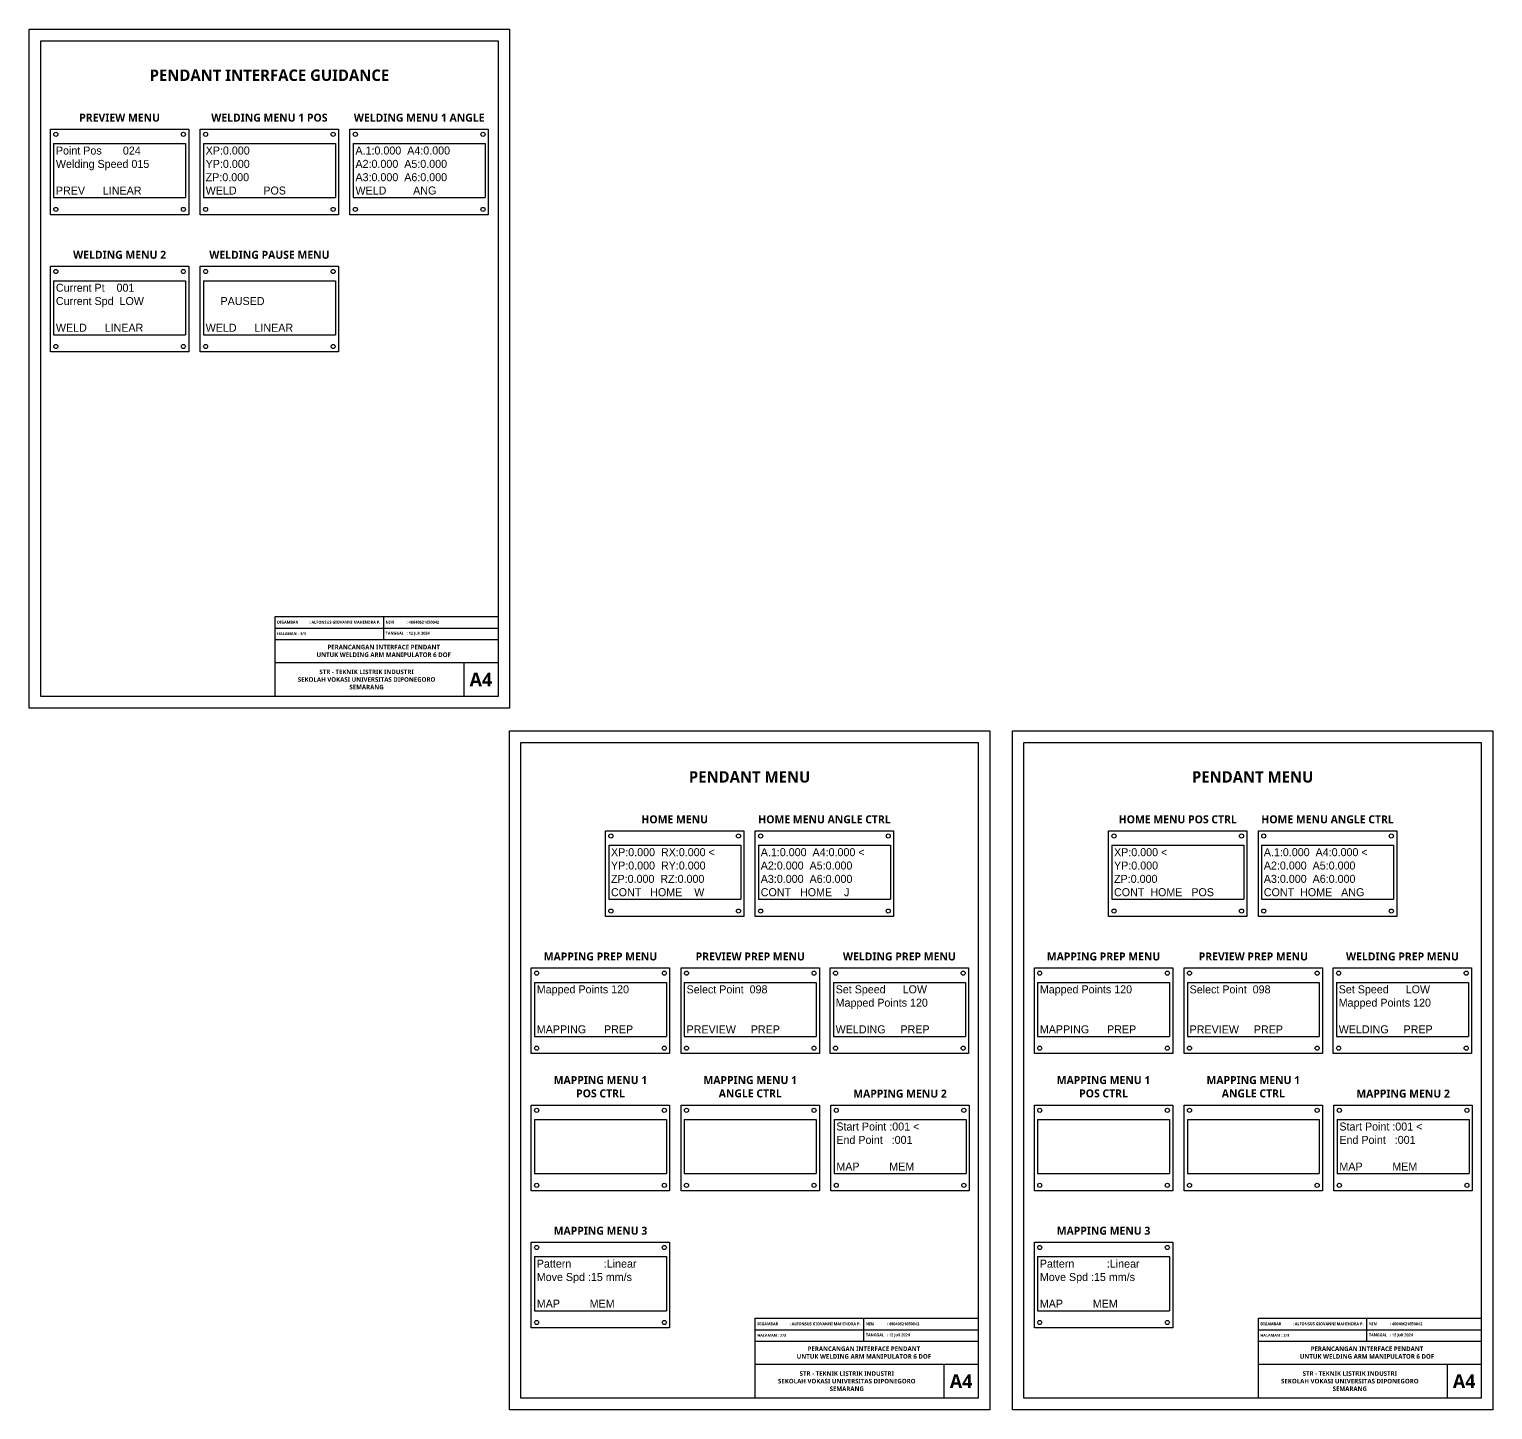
# Model space of a CAD drawing. Header units: millimetres. Extents: x 6 to 1086, y 5 to 917.
# Drawn here: x 446 to 1086, y 5 to 609 of the extents above; entities that cross this region are included whole.
import ezdxf

# ---------------------------------------------------------------- set-up
doc = ezdxf.new("R2010")
doc.units = ezdxf.units.MM

msp = doc.modelspace()

# ---------------------------------------------------------------- linework, layer by layer
at = {"color": 7, "linetype": 'Continuous', "lineweight": 25}
for p, q in [((456.63, 558.95), (514.35, 558.95)), ((456.63, 558.95), (456.63, 535.31)), ((514.35, 558.95), (514.35, 535.31)), ((522.13, 558.95), (579.85, 558.95)), ((522.13, 558.95), (522.13, 535.31)), ((579.85, 558.95), (579.85, 535.31)), ((587.63, 558.95), (645.35, 558.95)), ((587.63, 558.95), (587.63, 535.31)), ((645.35, 558.95), (645.35, 535.31)), ((456.63, 535.31), (514.35, 535.31)), ((522.13, 535.31), (579.85, 535.31)), ((587.63, 535.31), (645.35, 535.31)), ((456.63, 498.95), (514.35, 498.95)), ((456.63, 498.95), (456.63, 475.31)), ((514.35, 498.95), (514.35, 475.31)), ((522.13, 498.95), (579.85, 498.95)), ((522.13, 498.95), (522.13, 475.31)), ((579.85, 498.95), (579.85, 475.31)), ((456.63, 475.31), (514.35, 475.31)), ((522.13, 475.31), (579.85, 475.31)), ((699.38, 251.95), (757.1, 251.95)), ((699.38, 251.95), (699.38, 228.31)), ((757.1, 251.95), (757.1, 228.31)), ((764.88, 251.95), (822.6, 251.95)), ((764.88, 251.95), (764.88, 228.31)), ((822.6, 251.95), (822.6, 228.31)), ((919.38, 251.95), (977.1, 251.95)), ((919.38, 251.95), (919.38, 228.31)), ((977.1, 251.95), (977.1, 228.31)), ((984.88, 251.95), (1042.6, 251.95)), ((984.88, 251.95), (984.88, 228.31)), ((1042.6, 251.95), (1042.6, 228.31)), ((699.38, 228.31), (757.1, 228.31)), ((764.88, 228.31), (822.6, 228.31)), ((919.38, 228.31), (977.1, 228.31)), ((984.88, 228.31), (1042.6, 228.31)), ((666.93, 191.95), (724.65, 191.95)), ((666.93, 191.95), (666.93, 168.31)), ((724.65, 191.95), (724.65, 168.31)), ((732.43, 191.95), (790.15, 191.95)), ((732.43, 191.95), (732.43, 168.31)), ((790.15, 191.95), (790.15, 168.31)), ((797.63, 191.95), (855.35, 191.95)), ((797.63, 191.95), (797.63, 168.31)), ((855.35, 191.95), (855.35, 168.31)), ((886.93, 191.95), (944.65, 191.95)), ((886.93, 191.95), (886.93, 168.31)), ((944.65, 191.95), (944.65, 168.31)), ((952.43, 191.95), (1010.15, 191.95)), ((952.43, 191.95), (952.43, 168.31)), ((1010.15, 191.95), (1010.15, 168.31)), ((1017.63, 191.95), (1075.35, 191.95)), ((1017.63, 191.95), (1017.63, 168.31)), ((1075.35, 191.95), (1075.35, 168.31)), ((666.93, 168.31), (724.65, 168.31)), ((732.43, 168.31), (790.15, 168.31)), ((797.63, 168.31), (855.35, 168.31)), ((886.93, 168.31), (944.65, 168.31)), ((952.43, 168.31), (1010.15, 168.31)), ((1017.63, 168.31), (1075.35, 168.31)), ((666.93, 131.95), (724.65, 131.95)), ((666.93, 131.95), (666.93, 108.31)), ((724.65, 131.95), (724.65, 108.31)), ((732.43, 131.95), (790.15, 131.95)), ((732.43, 131.95), (732.43, 108.31)), ((790.15, 131.95), (790.15, 108.31)), ((797.93, 131.95), (855.65, 131.95)), ((797.93, 131.95), (797.93, 108.31)), ((855.65, 131.95), (855.65, 108.31)), ((886.93, 131.95), (944.65, 131.95)), ((886.93, 131.95), (886.93, 108.31)), ((944.65, 131.95), (944.65, 108.31)), ((952.43, 131.95), (1010.15, 131.95)), ((952.43, 131.95), (952.43, 108.31)), ((1010.15, 131.95), (1010.15, 108.31)), ((1017.93, 131.95), (1075.65, 131.95)), ((1017.93, 131.95), (1017.93, 108.31)), ((1075.65, 131.95), (1075.65, 108.31)), ((666.93, 108.31), (724.65, 108.31)), ((732.43, 108.31), (790.15, 108.31)), ((797.93, 108.31), (855.65, 108.31)), ((886.93, 108.31), (944.65, 108.31)), ((952.43, 108.31), (1010.15, 108.31)), ((1017.93, 108.31), (1075.65, 108.31)), ((666.93, 71.95), (724.65, 71.95)), ((666.93, 71.95), (666.93, 48.31)), ((724.65, 71.95), (724.65, 48.31)), ((886.93, 71.95), (944.65, 71.95)), ((886.93, 71.95), (886.93, 48.31)), ((944.65, 71.95), (944.65, 48.31)), ((666.93, 48.31), (724.65, 48.31)), ((886.93, 48.31), (944.65, 48.31))]:
    msp.add_line(p, q, dxfattribs=at)
at = {"linetype": 'ByBlock'}
for p, q in [((553.49, 351.96), (650.99, 351.96)), ((553.49, 316.96), (553.49, 351.96)), ((553.49, 346.96), (650.99, 346.96)), ((600.99, 341.96), (600.99, 351.96)), ((553.49, 341.96), (650.99, 341.96)), ((553.49, 331.96), (650.99, 331.96)), ((635.99, 331.96), (635.99, 316.96)), ((650.99, 316.96), (553.49, 316.96)), ((763.49, 44.96), (860.99, 44.96)), ((763.49, 9.96), (763.49, 44.96)), ((810.99, 34.96), (810.99, 44.96)), ((983.49, 44.96), (1080.99, 44.96)), ((983.49, 9.96), (983.49, 44.96)), ((1030.99, 34.96), (1030.99, 44.96)), ((763.49, 39.96), (860.99, 39.96)), ((983.49, 39.96), (1080.99, 39.96)), ((763.49, 34.96), (860.99, 34.96)), ((983.49, 34.96), (1080.99, 34.96)), ((763.49, 24.96), (860.99, 24.96)), ((845.99, 24.96), (845.99, 9.96)), ((983.49, 24.96), (1080.99, 24.96)), ((1065.99, 24.96), (1065.99, 9.96)), ((860.99, 9.96), (763.49, 9.96)), ((1080.99, 9.96), (983.49, 9.96))]:
    msp.add_line(p, q, dxfattribs=at)
for points in [[(655.99, 608.96), (655.99, 311.96), (445.99, 311.96), (445.99, 608.96)], [(650.99, 603.96), (650.99, 316.96), (450.99, 316.96), (450.99, 603.96)], [(455.24, 565.26), (515.74, 565.26), (515.74, 527.76), (455.24, 527.76)], [(520.74, 565.26), (581.24, 565.26), (581.24, 527.76), (520.74, 527.76)], [(586.24, 565.26), (646.74, 565.26), (646.74, 527.76), (586.24, 527.76)], [(455.24, 505.26), (515.74, 505.26), (515.74, 467.76), (455.24, 467.76)], [(520.74, 505.26), (581.24, 505.26), (581.24, 467.76), (520.74, 467.76)], [(865.99, 301.96), (865.99, 4.96), (655.99, 4.96), (655.99, 301.96)], [(1085.99, 301.96), (1085.99, 4.96), (875.99, 4.96), (875.99, 301.96)], [(860.99, 296.96), (860.99, 9.96), (660.99, 9.96), (660.99, 296.96)], [(1080.99, 296.96), (1080.99, 9.96), (880.99, 9.96), (880.99, 296.96)], [(697.99, 258.26), (758.49, 258.26), (758.49, 220.76), (697.99, 220.76)], [(763.49, 258.26), (823.99, 258.26), (823.99, 220.76), (763.49, 220.76)], [(917.99, 258.26), (978.49, 258.26), (978.49, 220.76), (917.99, 220.76)], [(983.49, 258.26), (1043.99, 258.26), (1043.99, 220.76), (983.49, 220.76)], [(665.54, 198.26), (726.04, 198.26), (726.04, 160.76), (665.54, 160.76)], [(731.04, 198.26), (791.54, 198.26), (791.54, 160.76), (731.04, 160.76)], [(796.24, 198.26), (856.74, 198.26), (856.74, 160.76), (796.24, 160.76)], [(885.54, 198.26), (946.04, 198.26), (946.04, 160.76), (885.54, 160.76)], [(951.04, 198.26), (1011.54, 198.26), (1011.54, 160.76), (951.04, 160.76)], [(1016.24, 198.26), (1076.74, 198.26), (1076.74, 160.76), (1016.24, 160.76)], [(665.54, 138.26), (726.04, 138.26), (726.04, 100.76), (665.54, 100.76)], [(731.04, 138.26), (791.54, 138.26), (791.54, 100.76), (731.04, 100.76)], [(796.54, 138.26), (857.04, 138.26), (857.04, 100.76), (796.54, 100.76)], [(885.54, 138.26), (946.04, 138.26), (946.04, 100.76), (885.54, 100.76)], [(951.04, 138.26), (1011.54, 138.26), (1011.54, 100.76), (951.04, 100.76)], [(1016.54, 138.26), (1077.04, 138.26), (1077.04, 100.76), (1016.54, 100.76)], [(665.54, 78.26), (726.04, 78.26), (726.04, 40.76), (665.54, 40.76)], [(885.54, 78.26), (946.04, 78.26), (946.04, 40.76), (885.54, 40.76)]]:
    msp.add_lwpolyline(points, close=True)
at = {"color": 7, "linetype": 'Continuous', "lineweight": 25}
for centre in [(457.59, 562.97), (513.39, 562.97), (523.09, 562.97), (578.89, 562.97), (588.59, 562.97), (644.39, 562.97), (457.59, 530.15), (513.39, 530.15), (523.09, 530.15), (578.89, 530.15), (588.59, 530.15), (644.39, 530.15), (457.59, 502.97), (513.39, 502.97), (523.09, 502.97), (578.89, 502.97), (457.59, 470.15), (513.39, 470.15), (523.09, 470.15), (578.89, 470.15), (700.34, 255.97), (756.14, 255.97), (765.84, 255.97), (821.64, 255.97), (920.34, 255.97), (976.14, 255.97), (985.84, 255.97), (1041.64, 255.97), (700.34, 223.15), (756.14, 223.15), (765.84, 223.15), (821.64, 223.15), (920.34, 223.15), (976.14, 223.15), (985.84, 223.15), (1041.64, 223.15), (667.89, 195.97), (723.69, 195.97), (733.39, 195.97), (789.19, 195.97), (798.59, 195.97), (854.39, 195.97), (887.89, 195.97), (943.69, 195.97), (953.39, 195.97), (1009.19, 195.97), (1018.59, 195.97), (1074.39, 195.97), (667.89, 163.15), (723.69, 163.15), (733.39, 163.15), (789.19, 163.15), (798.59, 163.15), (854.39, 163.15), (887.89, 163.15), (943.69, 163.15), (953.39, 163.15), (1009.19, 163.15), (1018.59, 163.15), (1074.39, 163.15), (667.89, 135.97), (723.69, 135.97), (733.39, 135.97), (789.19, 135.97), (798.89, 135.97), (854.69, 135.97), (887.89, 135.97), (943.69, 135.97), (953.39, 135.97), (1009.19, 135.97), (1018.89, 135.97), (1074.69, 135.97), (667.89, 103.15), (723.69, 103.15), (733.39, 103.15), (789.19, 103.15), (798.89, 103.15), (854.69, 103.15), (887.89, 103.15), (943.69, 103.15), (953.39, 103.15), (1009.19, 103.15), (1018.89, 103.15), (1074.69, 103.15), (667.89, 75.97), (723.69, 75.97), (887.89, 75.97), (943.69, 75.97), (667.89, 43.15), (723.69, 43.15), (887.89, 43.15), (943.69, 43.15)]:
    msp.add_circle(centre, 0.9, dxfattribs=at)

# ---------------------------------------------------------------- texts
for s, width, heights, insert, char_height, attachment_point in [('{\\fYu Gothic UI Semibold|b0|i0|c0|p34;PENDANT INTERFACE GUIDANCE}', 113.0538, [0], (550.99, 588.82), 5, 5), ('{\\fYu Gothic UI Semibold|b0|i0|c0|p34;PREVIEW MENU}', 61.1127, [21.59], (485.49, 570.26), 3.5, 5), ('\\pxqc;{\\fYu Gothic UI Semibold|b0|i0|c0|p34;WELDING MENU 1 POS}', 61.1127, [6.88], (550.99, 570.26), 3.5, 5), ('\\pxqc;{\\fYu Gothic UI Semibold|b0|i0|c0|p34;WELDING MENU 1 ANGLE}', 61.1127, [6.88], (616.49, 570.26), 3.5, 5), ('Point Pos   ^I 024\\PWelding Speed 015\\P \\PPREV      LINEAR', 57.72, [23.64], (457.63, 547.13), 3.5, 4), ('XP:0.000 \\PYP:0.000   \\PZP:0.000 \\PWELD         POS', 56.72, [23.64], (523.13, 547.13), 3.5, 4), ('\\pxqj;A.1:0.000  A4:0.000     \\PA2:0.000  A5:0.000\\PA3:0.000  A6:0.000\\PWELD         ANG', 56.72, [23.64], (588.63, 547.13), 3.5, 4), ('\\pxqc;{\\fYu Gothic UI Semibold|b0|i0|c0|p34;WELDING MENU 2}', 61.1127, [6.88], (485.49, 510.26), 3.5, 5), ('\\pxqc;{\\fYu Gothic UI Semibold|b0|i0|c0|p34;WELDING PAUSE MENU}', 61.1127, [6.88], (550.99, 510.26), 3.5, 5), ('Current Pt    001\\PCurrent Spd  LOW\\P\\PWELD      LINEAR', 56.72, [23.64], (457.63, 487.13), 3.5, 4), ('\\P     PAUSED\\P\\PWELD      LINEAR', 56.72, [23.64], (523.13, 487.13), 3.5, 4), ('{\\fYu Gothic UI Semibold|b0|i0|c0|p34;PENDANT MENU}', 113.0538, [0], (760.99, 281.82), 5, 5), ('{\\fYu Gothic UI Semibold|b0|i0|c0|p34;PENDANT MENU}', 113.0538, [0], (980.99, 281.82), 5, 5), ('{\\fYu Gothic UI Semibold|b0|i0|c0|p34;HOME MENU}', 61.1127, [6.88], (728.24, 263.26), 3.5, 5), ('\\pxqc;{\\fYu Gothic UI Semibold|b0|i0|c0|p34;HOME MENU ANGLE CTRL}', 61.1127, [6.88], (793.74, 263.26), 3.5, 5), ('{\\fYu Gothic UI Semibold|b0|i0|c0|p34;HOME MENU POS CTRL}', 61.1127, [6.88], (948.24, 263.26), 3.5, 5), ('\\pxqc;{\\fYu Gothic UI Semibold|b0|i0|c0|p34;HOME MENU ANGLE CTRL}', 61.1127, [6.88], (1013.74, 263.26), 3.5, 5), ('XP:0.000  RX:0.000 <    \\PYP:0.000  RY:0.000\\PZP:0.000  RZ:0.000\\PCONT   HOME    W', 57.72, [23.64], (700.38, 240.13), 3.5, 4), ('\\pxqj;A.1:0.000  A4:0.000 <     \\PA2:0.000  A5:0.000\\PA3:0.000  A6:0.000\\PCONT   HOME    J', 57.72, [23.64], (765.88, 240.13), 3.5, 4), ('XP:0.000 <       \\PYP:0.000   \\PZP:0.000\\PCONT  HOME   POS', 57.72, [23.64], (920.38, 240.13), 3.5, 4), ('\\pxqj;A.1:0.000  A4:0.000 <     \\PA2:0.000  A5:0.000\\PA3:0.000  A6:0.000\\PCONT  HOME   ANG', 57.72, [23.64], (985.88, 240.13), 3.5, 4), ('\\pxqc;{\\fYu Gothic UI Semibold|b0|i0|c0|p34;MAPPING PREP MENU}', 61.1127, [6.88], (695.79, 203.26), 3.5, 5), ('\\pxqc;{\\fYu Gothic UI Semibold|b0|i0|c0|p34;PREVIEW PREP MENU}', 61.1127, [6.88], (761.29, 203.26), 3.5, 5), ('\\pxqc;{\\fYu Gothic UI Semibold|b0|i0|c0|p34;WELDING PREP MENU}', 61.1127, [6.88], (826.49, 203.26), 3.5, 5), ('\\pxqc;{\\fYu Gothic UI Semibold|b0|i0|c0|p34;MAPPING PREP MENU}', 61.1127, [6.88], (915.79, 203.26), 3.5, 5), ('\\pxqc;{\\fYu Gothic UI Semibold|b0|i0|c0|p34;PREVIEW PREP MENU}', 61.1127, [6.88], (981.29, 203.26), 3.5, 5), ('\\pxqc;{\\fYu Gothic UI Semibold|b0|i0|c0|p34;WELDING PREP MENU}', 61.1127, [6.88], (1046.49, 203.26), 3.5, 5), ('Mapped Points 120\\P\\P\\PMAPPING      PREP', 57.72, [23.64], (667.93, 180.13), 3.5, 4), ('Select Point  098\\P\\P\\PPREVIEW     PREP', 57.72, [23.64], (733.43, 180.13), 3.5, 4), ('Set Speed^I LOW\\PMapped Points 120\\P\\PWELDING     PREP', 57.72, [23.64], (798.63, 180.13), 3.5, 4), ('Mapped Points 120\\P\\P\\PMAPPING      PREP', 57.72, [23.64], (887.93, 180.13), 3.5, 4), ('Select Point  098\\P\\P\\PPREVIEW     PREP', 57.72, [23.64], (953.43, 180.13), 3.5, 4), ('Set Speed^I LOW\\PMapped Points 120\\P\\PWELDING     PREP', 57.72, [23.64], (1018.63, 180.13), 3.5, 4), ('{\\fYu Gothic UI Semibold|b0|i0|c0|p34;MAPPING MENU 1^JPOS CTRL}', 61.1127, [14.34], (695.79, 146.26), 3.5, 5), ('{\\fYu Gothic UI Semibold|b0|i0|c0|p34;MAPPING MENU 1^JANGLE CTRL}', 61.1127, [14.34], (761.29, 146.26), 3.5, 5), ('{\\fYu Gothic UI Semibold|b0|i0|c0|p34;MAPPING MENU 1^JPOS CTRL}', 61.1127, [14.34], (915.79, 146.26), 3.5, 5), ('{\\fYu Gothic UI Semibold|b0|i0|c0|p34;MAPPING MENU 1^JANGLE CTRL}', 61.1127, [14.34], (981.29, 146.26), 3.5, 5), ('{\\fYu Gothic UI Semibold|b0|i0|c0|p34;MAPPING MENU 2}', 61.1127, [21.59], (826.79, 143.26), 3.5, 5), ('{\\fYu Gothic UI Semibold|b0|i0|c0|p34;MAPPING MENU 2}', 61.1127, [21.59], (1046.79, 143.26), 3.5, 5), ('Start Point :001 <\\PEnd Point   :001\\P \\PMAP          MEM', 57.72, [23.64], (798.93, 120.13), 3.5, 4), ('Start Point :001 <\\PEnd Point   :001\\P \\PMAP          MEM', 57.72, [23.64], (1018.93, 120.13), 3.5, 4), ('{\\fYu Gothic UI Semibold|b0|i0|c0|p34;MAPPING MENU 3}', 61.1127, [21.59], (695.79, 83.26), 3.5, 5), ('{\\fYu Gothic UI Semibold|b0|i0|c0|p34;MAPPING MENU 3}', 61.1127, [21.59], (915.79, 83.26), 3.5, 5), ('Pattern^I :Linear^I\\PMove Spd :15 mm/s\\P \\PMAP          MEM', 57.72, [23.64], (667.93, 60.13), 3.5, 4), ('Pattern^I :Linear^I\\PMove Spd :15 mm/s\\P \\PMAP          MEM', 57.72, [23.64], (887.93, 60.13), 3.5, 4)]:
    msp.add_mtext_dynamic_manual_height_columns(s, width=width, gutter_width=17.5, heights=heights, dxfattribs=dict(insert=insert, char_height=char_height, attachment_point=attachment_point))
at = {"linetype": 'ByBlock'}
for s, width, heights, insert, char_height, attachment_point in [('{\\fYu Gothic UI Semibold|b0|i0|c0|p34;  DIGAMBAR^I: ALFONSUS GIOVANNI MAHENDRA P.}', 50, [5], (553.49, 349.52), 1.25, 4), ('{\\fYu Gothic UI Semibold|b0|i0|c0|p34;  NIM^I^I: 40040621650042}', 50, [5], (600.99, 349.52), 1.25, 4), ('{\\fYu Gothic UI Semibold|b0|i0|c0|p34;  HALAMAN ^I: 3/3}', 50, [5], (553.49, 344.52), 1.25, 4), ('{\\fYu Gothic UI Semibold|b0|i0|c0|p34;PERANCANGAN INTERFACE PENDANT\\PUNTUK WELDING ARM MANIPULATOR 6 DOF}', 100, [0], (600.99, 336.96), 2, 5), ('{\\fYu Gothic UI Semibold|b0|i0|c0|p34;  TANGGAL^I: 12 Juli 2024}', 50, [5], (600.99, 344.52), 1.25, 4), ('{\\fYu Gothic UI Semibold|b0|i0|c0|p34;STR - TEKNIK LISTRIK INDUSTRI\\PSEKOLAH VOKASI UNIVERSITAS DIPONEGORO\\PSEMARANG}', 85, [0], (593.49, 324.46), 2, 5), ('{\\fYu Gothic UI Semibold|b0|i0|c0|p34;A4}', 15, [0], (643.49, 324.46), 6, 5), ('{\\fYu Gothic UI Semibold|b0|i0|c0|p34;  DIGAMBAR^I: ALFONSUS GIOVANNI MAHENDRA P.}', 50, [5], (763.49, 42.52), 1.25, 4), ('{\\fYu Gothic UI Semibold|b0|i0|c0|p34;  TANGGAL^I: 12 Juli 2024}', 50, [5], (810.99, 37.52), 1.25, 4), ('{\\fYu Gothic UI Semibold|b0|i0|c0|p34;  NIM^I^I: 40040621650042}', 50, [5], (810.99, 42.52), 1.25, 4), ('{\\fYu Gothic UI Semibold|b0|i0|c0|p34;  DIGAMBAR^I: ALFONSUS GIOVANNI MAHENDRA P.}', 50, [5], (983.49, 42.52), 1.25, 4), ('{\\fYu Gothic UI Semibold|b0|i0|c0|p34;  TANGGAL^I: 12 Juli 2024}', 50, [5], (1030.99, 37.52), 1.25, 4), ('{\\fYu Gothic UI Semibold|b0|i0|c0|p34;  NIM^I^I: 40040621650042}', 50, [5], (1030.99, 42.52), 1.25, 4), ('{\\fYu Gothic UI Semibold|b0|i0|c0|p34;  HALAMAN ^I: 2/3}', 50, [5], (763.49, 37.52), 1.25, 4), ('{\\fYu Gothic UI Semibold|b0|i0|c0|p34;PERANCANGAN INTERFACE PENDANT\\PUNTUK WELDING ARM MANIPULATOR 6 DOF}', 100, [0], (810.99, 29.96), 2, 5), ('{\\fYu Gothic UI Semibold|b0|i0|c0|p34;  HALAMAN ^I: 2/3}', 50, [5], (983.49, 37.52), 1.25, 4), ('{\\fYu Gothic UI Semibold|b0|i0|c0|p34;PERANCANGAN INTERFACE PENDANT\\PUNTUK WELDING ARM MANIPULATOR 6 DOF}', 100, [0], (1030.99, 29.96), 2, 5), ('{\\fYu Gothic UI Semibold|b0|i0|c0|p34;STR - TEKNIK LISTRIK INDUSTRI\\PSEKOLAH VOKASI UNIVERSITAS DIPONEGORO\\PSEMARANG}', 85, [0], (803.49, 17.46), 2, 5), ('{\\fYu Gothic UI Semibold|b0|i0|c0|p34;A4}', 15, [0], (853.49, 17.46), 6, 5), ('{\\fYu Gothic UI Semibold|b0|i0|c0|p34;STR - TEKNIK LISTRIK INDUSTRI\\PSEKOLAH VOKASI UNIVERSITAS DIPONEGORO\\PSEMARANG}', 85, [0], (1023.49, 17.46), 2, 5), ('{\\fYu Gothic UI Semibold|b0|i0|c0|p34;A4}', 15, [0], (1073.49, 17.46), 6, 5)]:
    msp.add_mtext_dynamic_manual_height_columns(s, width=width, gutter_width=6.25, heights=heights, dxfattribs=dict(at, insert=insert, char_height=char_height, attachment_point=attachment_point))

doc.saveas('drawing.dxf')
